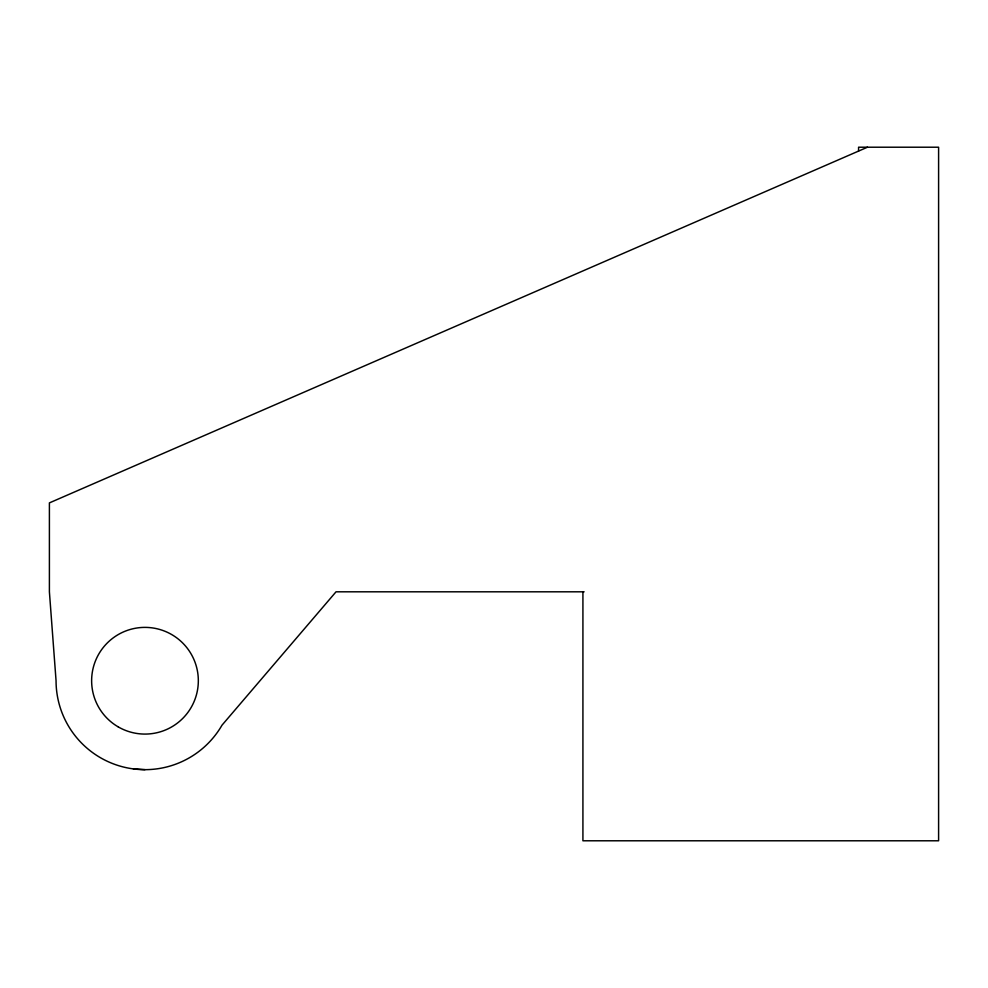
<?xml version="1.0" encoding="UTF-8"?>
<svg xmlns="http://www.w3.org/2000/svg" width="988" height="988" viewBox="0 0 988 988"><rect width="100%" height="100%" fill="white"/><g stroke="black" fill="none" stroke-linecap="round" stroke-linejoin="round"><path stroke-width="1.48" d="M867.464 147.212L49.4 502.892L49.4 591.812L56.057 680.732A88.92 88.92 0 0 0 221.991 725.192L336.031 591.812L584.118 591.812M133.368 768.886L144.977 769.652M858.572 151.078L858.572 147.212L938.6 147.212L938.6 840.788L582.92 840.788L582.92 591.812M118.301 726.933A53.352 53.352 0 0 0 198.329 680.732A53.352 53.352 0 0 0 118.301 634.531A53.352 53.352 0 0 0 118.301 726.933"/></g></svg>
